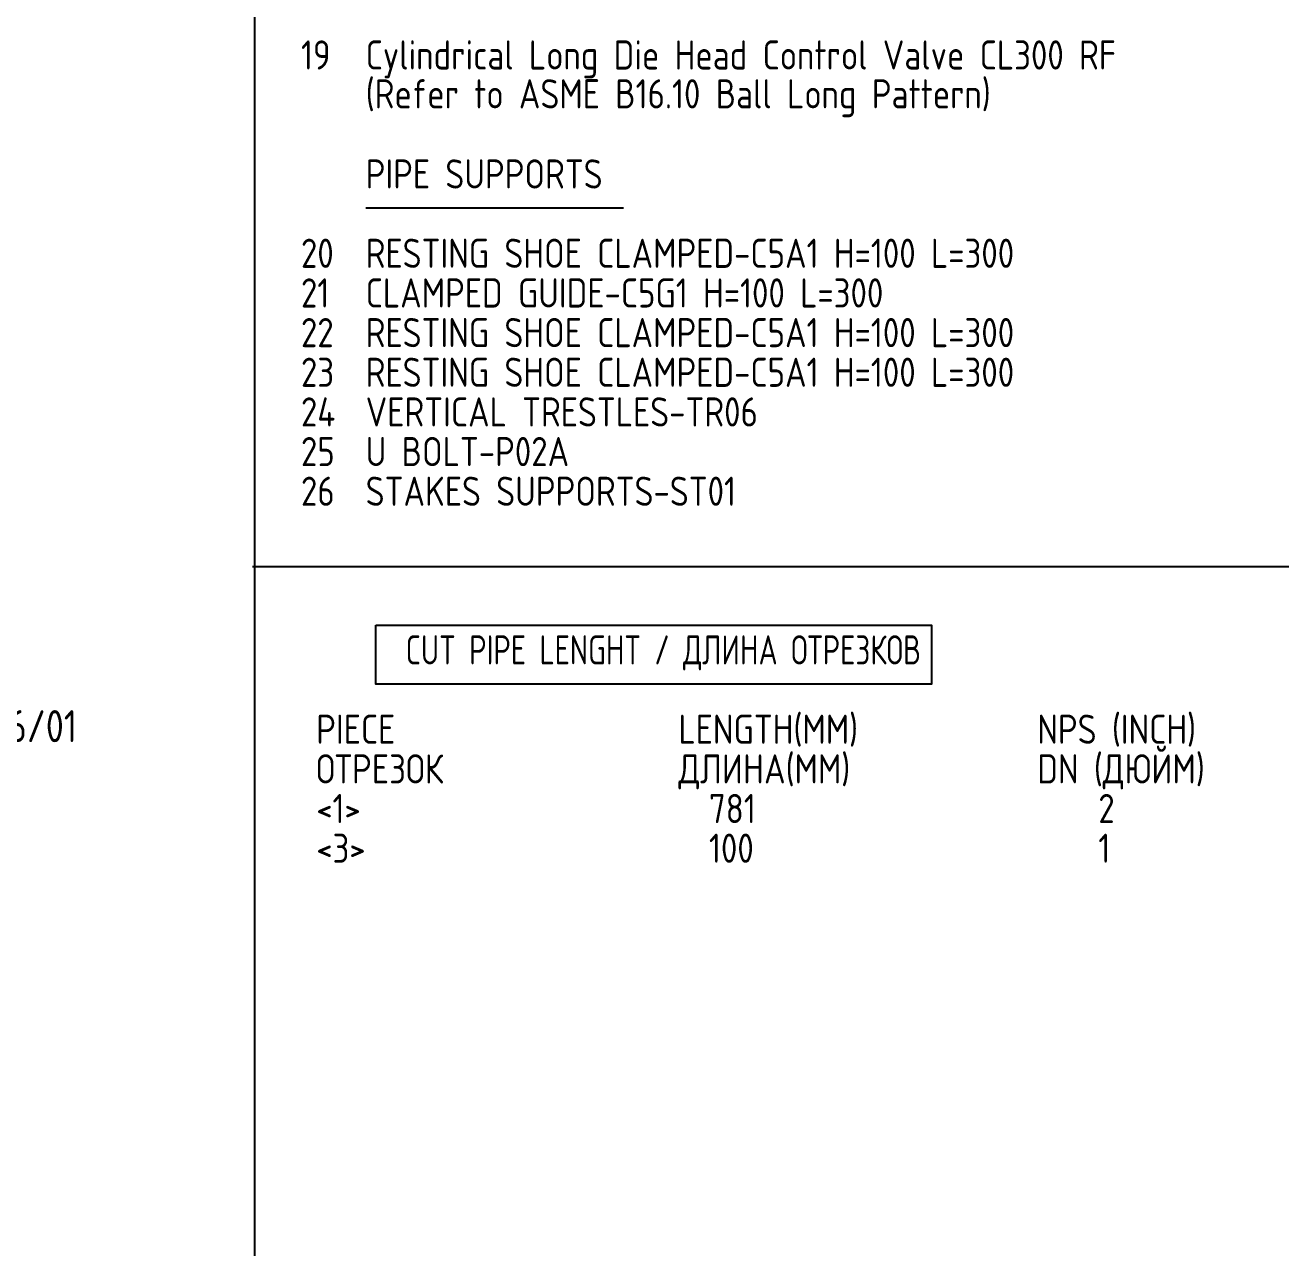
# Model space of a CAD drawing. Extents: x 0 to 594, y 0 to 420.
# Drawn here: x 383.2 to 490.9, y 104.9 to 209.7 of the extents above; entities that cross this region are included whole.
import ezdxf

# ---------------------------------------------------------------- set-up
doc = ezdxf.new("R2010")
doc.units = 0
doc.header["$MEASUREMENT"] = 0
doc.linetypes.add('BORDER_2012_SLN$0$8001.Solid', pattern=[0])
doc.layers.add('BORDER_2012_SLN$0$Level_1', color=7, linetype='BORDER_2012_SLN$0$8001.Solid', lineweight=25)
doc.layers.add('GT_1', color=7, linetype='Continuous')
doc.styles.add('HTX1', font='')
doc.styles.get('HTX1').set_extended_font_data('GOST type A')

# ---------------------------------------------------------------- blocks, each defined once
blk = doc.blocks.new('BORDER_2012_SLN')
at = {"layer": 'BORDER_2012_SLN$0$Level_1', "color": 7, "lineweight": -3}
blk.add_line((402.9, 7.5), (402.9, 412.5), dxfattribs=at)

msp = doc.modelspace()

# ---------------------------------------------------------------- linework, layer by layer
at = {"layer": 'GT_1', "flags": 128}
for points in [[(434.514, 194.024), (412.414, 194.024)], [(402.7, 163.301), (589, 163.301)], [(413.271, 158.255), (460.914, 158.255), (460.914, 153.207), (413.271, 153.207), (413.271, 158.255)]]:
    msp.add_lwpolyline(points, dxfattribs=at)

# ---------------------------------------------------------------- block references
at = {"linetype": 'Continuous'}
msp.add_blockref('BORDER_2012_SLN', (0, 0), dxfattribs=at)

# ---------------------------------------------------------------- texts
at = {"layer": 'GT_1', "style": 'HTX1'}
for s, height, width, p in [(' 19', 2.5, 1.02, (405.557, 205.918)), ('Cylindrical Long Die Head Control Valve CL300 RF', 2.5, 1.02, (412.414, 205.918)), ('(Refer to ASME B16.10 Ball Long Pattern)', 2.5, 1.02, (412.414, 202.585)), ('PIPE SUPPORTS', 2.5, 1.02, (412.414, 195.714)), (' 20', 2.5, 1.02, (405.557, 188.912)), ('RESTING SHOE CLAMPED-C5A1 H=100 L=300', 2.5, 1.02, (412.414, 188.912)), (' 21', 2.5, 1.02, (405.557, 185.51)), ('CLAMPED GUIDE-C5G1 H=100 L=300', 2.5, 1.02, (412.414, 185.51)), (' 22', 2.5, 1.02, (405.557, 182.109)), ('RESTING SHOE CLAMPED-C5A1 H=100 L=300', 2.5, 1.02, (412.414, 182.109)), (' 23', 2.5, 1.02, (405.557, 178.707)), ('RESTING SHOE CLAMPED-C5A1 H=100 L=300', 2.5, 1.02, (412.414, 178.707)), (' 24', 2.5, 1.02, (405.557, 175.306)), ('VERTICAL TRESTLES-TR06', 2.5, 1.02, (412.414, 175.306)), (' 25', 2.5, 1.02, (405.557, 171.905)), ('U BOLT-P02A', 2.5, 1.02, (412.414, 171.905)), (' 26', 2.5, 1.02, (405.557, 168.503)), ('STAKES SUPPORTS-ST01', 2.5, 1.02, (412.414, 168.503)), ('CUT PIPE LENGHT / ДЛИНА ОТРЕЗКОВ', 2.5, 0.9, (415.843, 154.898)), ('8779-5003-3CL1FP-LHCG/8706/01', 2.75, 1.02, (341.2, 148.233)), ('    LENGTH(MM)', 2.5, 1.02, (434, 148.095)), ('NPS (INCH)', 2.5, 1.02, (470, 148.095)), ('  PIECE', 2.5, 1.02, (405.557, 148.095)), ('DN (ДЮЙМ)', 2.5, 1.02, (470, 144.694)), ('  ОТРЕЗОК', 2.5, 1.02, (405.557, 144.694)), ('    ДЛИНА(MM)', 2.5, 1.02, (434, 144.694)), ('  <1>', 2.5, 1.02, (405.557, 141.293)), ('      781', 2.5, 1.02, (434, 141.293)), ('    2', 2.5, 1.02, (470, 141.293)), ('  <3>', 2.5, 1.02, (405.557, 137.891)), ('      100', 2.5, 1.02, (434, 137.891)), ('    1', 2.5, 1.02, (470, 137.891))]:
    msp.add_text(s, height=height, dxfattribs=dict(at, width=width)).set_placement(p)

doc.saveas('drawing.dxf')
